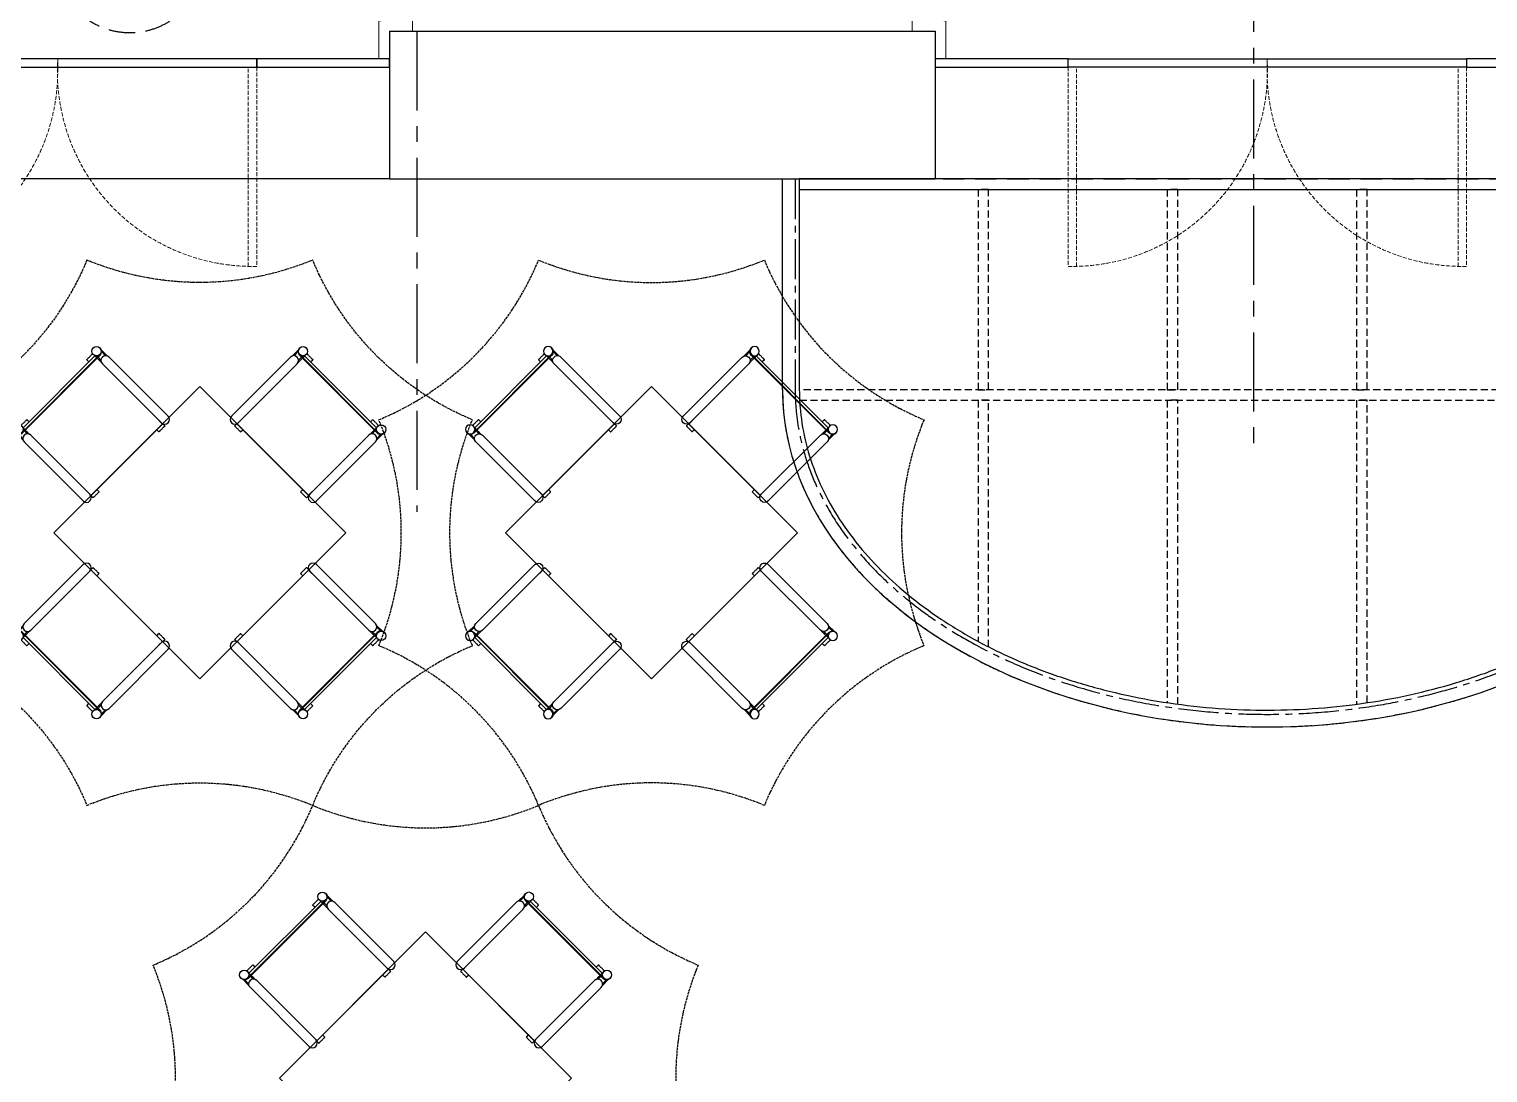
# Model space of a CAD drawing. Header units: millimetres. Extents: x -6033 to 120673, y -4970 to 90533.
# Drawn here: x 51540 to 58461, y 57560 to 62510 of the extents above; entities that cross this region are included whole.
import ezdxf
from ezdxf.enums import TextEntityAlignment as Align

# ---------------------------------------------------------------- set-up
doc = ezdxf.new("R2010")
doc.units = ezdxf.units.MM
for name, pattern in [('I-AR$0$ACAD_ISO02W100', [15, 12, -3]), ('I-AR$0$CENTER', [2, 1.25, -0.25, 0.25, -0.25]), ('I-AR$0$DASH', [0.35, 0.25, -0.1]), ('I-CEILING$0$D04-03 - PANTRY CABINET DETAIL 1$0$ACM-G-CENTER2', [28.575, 19.05, -3.175, 3.175, -3.175]), ('I-CEILING$0$DASHED', [0.75, 0.5, -0.25]), ('I-PLAN$0$CENTER', [2, 1.25, -0.25, 0.25, -0.25]), ('I-PLAN$0$DASH', [0.35, 0.25, -0.1]), ('I-PLAN$0$DASHED', [19.05, 12.7, -6.35])]:
    doc.linetypes.add(name, pattern=pattern)
for name, color, linetype, lineweight in [('I-AR$0$A-Doors', 1, 'Continuous', 13), ('I-AR$0$GZET_COL_GRID_1-200_轴线', 8, 'I-AR$0$CENTER', 25), ('I-AR$0$I-SCOPE', 252, 'Continuous', 35), ('I-PLAN$0$I-PL-WALL-FHINISH', 73, 'Continuous', 13)]:
    doc.layers.add(name, color=color, linetype=linetype, lineweight=lineweight)
for name, color, linetype in [('I-AR$0$D-BASE-WALL', 4, 'Continuous'), ('I-AR$0$FF-活动家具', 1, 'Continuous'), ('I-AR$0$I—平面—门', 1, 'Continuous'), ('I-AR$0$L-ELEV-MARK', 253, 'Continuous'), ('I-CEILING$0$0-LIGHT-RC', 1, 'Continuous'), ('I-CEILING$0$I-FC', 2, 'Continuous'), ('I-CEILING$0$I-RCP', 2, 'Continuous'), ('I-CEILING$0$I-RCP-AIR', 64, 'Continuous'), ('I-PLAN$0$A-天花投影线', 61, 'Continuous'), ('I-PLAN$0$I-GRID', 252, 'I-PLAN$0$CENTER'), ('I-PLAN$0$I-PL-FURN', 1, 'I-PLAN$0$DASH')]:
    doc.layers.add(name, color=color, linetype=linetype)
doc.styles.add('I-CEILING$0$黑体', font='simhei.ttf', dxfattribs={"height": 600})

# ---------------------------------------------------------------- blocks, each defined once
blk = doc.blocks.new('I-AR$0$A$C5e96f56e')
at = {"layer": 'I-AR$0$L-ELEV-MARK', "color": 252, "linetype": 'I-AR$0$ACAD_ISO02W100'}
for centre, start, end in [((-989.9, 2389.9), 270, 315), ((989.9, 2389.9), 225, 270), ((-2389.9, 989.9), 315, 0), ((2389.9, 989.9), 180, 225), ((-2389.9, -989.9), 0, 45), ((2389.9, -989.9), 135, 180), ((-989.9, -2389.9), 45, 90), ((989.9, -2389.9), 90, 135)]:
    blk.add_arc(centre, 1400, start, end, dxfattribs=at)
blk = doc.blocks.new('I-AR$0$SGDFHGDH')
at = {"layer": 'I-AR$0$FF-活动家具', "lineweight": -3}
for p, q in [((270446.6, 260242.4), (270446.6, 260201.1)), ((270451.6, 260207.6), (270451.6, 260234.8)), ((270481.6, 260230.2), (270481.6, 260236.1)), ((270487.9, 260246.6), (270487.9, 260241.9)), ((270969.8, 260241.9), (270487.9, 260241.9)), ((270487.9, 260241.9), (270487.9, 260230.2)), ((270527.9, 260241.9), (270527.9, 260256.9)), ((270929.8, 260256.9), (270929.8, 260241.9)), ((270969.8, 260241.9), (270969.8, 260246.9)), ((270969.8, 260241.9), (270969.8, 260230.2)), ((270976.1, 260230.2), (270976.1, 260236.2)), ((271006.1, 260207.6), (271006.1, 260234.8)), ((271011.1, 260201.1), (271011.1, 260242.4)), ((270444.1, 259794.8), (270444.1, 260190.8)), ((270481.6, 260207.6), (270481.6, 260227.2)), ((270487.9, 260227.2), (270487.9, 260198.1)), ((270487.9, 260218.9), (270487.9, 260198.1)), ((270489.1, 260190.8), (270489.1, 259794.8)), ((270968.6, 259794.8), (270968.6, 260190.8)), ((270969.8, 260227.2), (270969.8, 260198.1)), ((270969.8, 260198.1), (270969.8, 260218.9)), ((270976.1, 260207.6), (270976.1, 260227.2)), ((270991.2, 260230.2), (270991.2, 260230.2)), ((271013.6, 260190.8), (271013.6, 259794.8)), ((271218.9, 259787.3), (270238.9, 259787.3)), ((270238.9, 259787.3), (270238.9, 258807.3)), ((270487.9, 259787.3), (270487.9, 259772.3)), ((270487.9, 259787.3), (270969.8, 259787.3)), ((270527.9, 259772.3), (270527.9, 259787.3)), ((270929.8, 259787.3), (270929.8, 259772.3)), ((270967.8, 259787.3), (270967.8, 259810.6)), ((270969.8, 259772.3), (270969.8, 259787.5)), ((271218.9, 258807.3), (271218.9, 259787.3)), ((269783.8, 259579.6), (269825.1, 259579.6)), ((269796, 259544.6), (269790.1, 259544.6)), ((269818.6, 259574.6), (269791.3, 259574.6)), ((269818.6, 259544.6), (269799, 259544.6)), ((270231.4, 259582.1), (269835.4, 259582.1)), ((271226.4, 259582.1), (271622.4, 259582.1)), ((271673.9, 259579.6), (271632.7, 259579.6)), ((271639.1, 259574.6), (271666.4, 259574.6)), ((271639.1, 259544.6), (271658.7, 259544.6)), ((271661.7, 259544.6), (271667.6, 259544.6)), ((269784.3, 259498.3), (269769.3, 259498.3)), ((269779.6, 259538.3), (269784.3, 259538.3)), ((269784.3, 259538.3), (269796, 259538.3)), ((269784.3, 259056.3), (269784.3, 259538.3)), ((269799, 259538.3), (269828.1, 259538.3)), ((269807.3, 259538.3), (269828.1, 259538.3)), ((269835.4, 259537.1), (270231.4, 259537.1)), ((270238.9, 259538.3), (270238.9, 259056.3)), ((270238.9, 259538.3), (270253.9, 259538.3)), ((270253.9, 259498.3), (270238.9, 259498.3)), ((271218.9, 259538.3), (271203.9, 259538.3)), ((271203.9, 259498.3), (271218.9, 259498.3)), ((271218.9, 259538.3), (271218.9, 259056.3)), ((271622.4, 259537.1), (271226.4, 259537.1)), ((271650.4, 259538.3), (271629.6, 259538.3)), ((271658.7, 259538.3), (271629.6, 259538.3)), ((271673.4, 259538.3), (271661.7, 259538.3)), ((271678.2, 259538.3), (271673.4, 259538.3)), ((271673.4, 259056.3), (271673.4, 259538.3)), ((271673.4, 259498.3), (271688.4, 259498.3)), ((269769.3, 259096.3), (269784.3, 259096.3)), ((269784.3, 259056.3), (269779.3, 259056.3)), ((269784.3, 259056.3), (269796, 259056.3)), ((269799, 259056.3), (269828.1, 259056.3)), ((269828.1, 259056.3), (269807.3, 259056.3)), ((270231.4, 259057.5), (269835.4, 259057.5)), ((270238.9, 259058.3), (270215.6, 259058.3)), ((270253.9, 259056.3), (270238.6, 259056.3)), ((270238.9, 259096.3), (270253.9, 259096.3)), ((271218.9, 259096.3), (271203.9, 259096.3)), ((271203.9, 259056.3), (271219.1, 259056.3)), ((271218.9, 259058.3), (271242.2, 259058.3)), ((271226.4, 259057.5), (271622.4, 259057.5)), ((271629.6, 259056.3), (271650.4, 259056.3)), ((271658.7, 259056.3), (271629.6, 259056.3)), ((271673.4, 259056.3), (271661.7, 259056.3)), ((271688.4, 259096.3), (271673.4, 259096.3)), ((271673.4, 259056.3), (271678.4, 259056.3)), ((269825.1, 259015), (269783.8, 259015)), ((269796, 259050), (269790, 259050)), ((269818.6, 259020), (269791.3, 259020)), ((269796, 259035), (269796, 259035)), ((269818.6, 259050), (269799, 259050)), ((269835.4, 259012.5), (270231.4, 259012.5)), ((271622.4, 259012.5), (271226.4, 259012.5)), ((271632.7, 259015), (271673.9, 259015)), ((271639.1, 259050), (271658.7, 259050)), ((271639.1, 259020), (271666.4, 259020)), ((271661.7, 259050), (271667.7, 259050)), ((271661.7, 259035), (271661.7, 259035)), ((270238.9, 258807.3), (271218.9, 258807.3)), ((270444.1, 258799.8), (270444.1, 258403.8)), ((270487.9, 258807.3), (270487.9, 258822.3)), ((270487.9, 258807.3), (270969.8, 258807.3)), ((270489.1, 258403.8), (270489.1, 258799.8)), ((270527.9, 258822.3), (270527.9, 258807.3)), ((270929.8, 258807.3), (270929.8, 258822.3)), ((270967.8, 258807.3), (270967.8, 258784)), ((270968.6, 258799.8), (270968.6, 258403.8)), ((270969.8, 258822.3), (270969.8, 258807.1)), ((271013.6, 258403.8), (271013.6, 258799.8)), ((270446.6, 258352.3), (270446.6, 258393.5)), ((270451.6, 258387.1), (270451.6, 258359.8)), ((270481.6, 258387.1), (270481.6, 258367.4)), ((270481.6, 258364.5), (270481.6, 258358.6)), ((270487.9, 258367.4), (270487.9, 258396.6)), ((270487.9, 258375.8), (270487.9, 258396.6)), ((270487.9, 258352.8), (270487.9, 258364.5)), ((270969.8, 258367.4), (270969.8, 258396.6)), ((270969.8, 258396.6), (270969.8, 258375.8)), ((270969.8, 258352.8), (270969.8, 258364.4)), ((270976.1, 258387.1), (270976.1, 258367.4)), ((270976.1, 258364.4), (270976.1, 258358.5)), ((270991.2, 258364.4), (270991.2, 258364.4)), ((271006.1, 258387.1), (271006.1, 258359.8)), ((271011.1, 258393.5), (271011.1, 258352.3)), ((270969.8, 258352.8), (270487.9, 258352.8)), ((270487.9, 258348), (270487.9, 258352.8)), ((270527.9, 258352.8), (270527.9, 258337.8)), ((270929.8, 258337.8), (270929.8, 258352.8)), ((270969.8, 258352.8), (270969.8, 258347.8))]:
    blk.add_line(p, q, dxfattribs=at)
at = {"layer": 'I-AR$0$FF-活动家具', "color": 8, "lineweight": -3}
for p, q in [((270466.6, 260230.2), (270991.2, 260230.2)), ((270469.6, 260227.2), (270988.2, 260227.2)), ((269796, 259559.6), (269796, 259035)), ((269799, 259556.6), (269799, 259038)), ((271658.7, 259556.6), (271658.7, 259038)), ((271661.7, 259559.6), (271661.7, 259035)), ((270466.6, 258364.5), (270991.2, 258364.4)), ((270469.6, 258367.4), (270988.2, 258367.4))]:
    blk.add_line(p, q, dxfattribs=at)
at = {"layer": 'I-AR$0$FF-活动家具', "lineweight": -3, "flags": 128}
for points in [[(270488.1, 260256.9), (270488.1, 260256.9), (270488.7, 260256.9), (270489.6, 260256.9), (270490.9, 260256.9), (270492.4, 260256.9), (270494.2, 260256.9), (270496.3, 260256.9), (270498.6, 260256.9), (270501, 260256.9), (270503.6, 260256.9), (270506.2, 260256.9), (270508.9, 260256.9), (270511.5, 260256.9), (270514.1, 260256.9), (270516.6, 260256.9), (270518.9, 260256.9), (270521.1, 260256.9), (270522.9, 260256.9), (270524.6, 260256.9), (270525.9, 260256.9), (270526.9, 260256.9), (270527.5, 260256.9), (270527.9, 260256.9), (270527.9, 260256.9)], [(270929.8, 260256.9), (270930, 260256.9), (270930.5, 260256.9), (270931.3, 260256.9), (270932.5, 260256.9), (270933.9, 260256.9), (270935.7, 260256.9), (270937.7, 260256.9), (270939.9, 260256.9), (270942.3, 260256.9), (270944.9, 260256.9), (270947.5, 260256.9), (270950.2, 260256.9), (270952.8, 260256.9), (270955.4, 260256.9), (270957.9, 260256.9), (270960.3, 260256.9), (270962.5, 260256.9), (270964.4, 260256.9), (270966.1, 260256.9), (270967.5, 260256.9), (270968.6, 260256.9), (270969.4, 260256.9), (270969.6, 260256.9)], [(270527.9, 259772.3), (270527.7, 259772.3), (270527.3, 259772.3), (270526.4, 259772.3), (270525.3, 259772.3), (270523.8, 259772.3), (270522, 259772.3), (270520, 259772.3), (270517.8, 259772.3), (270515.4, 259772.3), (270512.9, 259772.3), (270510.2, 259772.3), (270507.6, 259772.3), (270504.9, 259772.3), (270502.3, 259772.3), (270499.8, 259772.3), (270497.4, 259772.3), (270495.2, 259772.3), (270493.3, 259772.3), (270491.6, 259772.3), (270490.2, 259772.3), (270489.1, 259772.3), (270488.3, 259772.3), (270487.9, 259772.3), (270487.9, 259772.3)], [(270969.8, 259772.3), (270969.8, 259772.3), (270969.6, 259772.3), (270969, 259772.3), (270968.1, 259772.3), (270966.9, 259772.3), (270965.3, 259772.3), (270963.5, 259772.3), (270961.4, 259772.3), (270959.1, 259772.3), (270956.7, 259772.3), (270954.1, 259772.3), (270951.5, 259772.3), (270948.8, 259772.3), (270946.2, 259772.3), (270943.6, 259772.3), (270941.1, 259772.3), (270938.8, 259772.3), (270936.7, 259772.3), (270934.8, 259772.3), (270933.2, 259772.3), (270931.8, 259772.3), (270930.8, 259772.3), (270930.2, 259772.3), (270929.9, 259772.3), (270929.8, 259772.3)], [(271203.9, 259498.3), (271203.9, 259498.4), (271203.9, 259498.9), (271203.9, 259499.8), (271203.9, 259500.9), (271203.9, 259502.4), (271203.9, 259504.1), (271203.9, 259506.2), (271203.9, 259508.4), (271203.9, 259510.8), (271203.9, 259513.3), (271203.9, 259516), (271203.9, 259518.6), (271203.9, 259521.3), (271203.9, 259523.9), (271203.9, 259526.4), (271203.9, 259528.8), (271203.9, 259530.9), (271203.9, 259532.9), (271203.9, 259534.6), (271203.9, 259536), (271203.9, 259537.1), (271203.9, 259537.8), (271203.9, 259538.2), (271203.9, 259538.3)], [(271688.4, 259538.1), (271688.4, 259538.1), (271688.4, 259537.5), (271688.4, 259536.6), (271688.4, 259535.3), (271688.4, 259533.8), (271688.4, 259532), (271688.4, 259529.9), (271688.4, 259527.6), (271688.4, 259525.2), (271688.4, 259522.6), (271688.4, 259520), (271688.4, 259517.3), (271688.4, 259514.6), (271688.4, 259512), (271688.4, 259509.6), (271688.4, 259507.2), (271688.4, 259505.1), (271688.4, 259503.2), (271688.4, 259501.6), (271688.4, 259500.3), (271688.4, 259499.3), (271688.4, 259498.6), (271688.4, 259498.3), (271688.4, 259498.3)], [(271203.9, 259056.3), (271203.9, 259056.3), (271203.9, 259056.6), (271203.9, 259057.1), (271203.9, 259058.1), (271203.9, 259059.3), (271203.9, 259060.9), (271203.9, 259062.7), (271203.9, 259064.8), (271203.9, 259067), (271203.9, 259069.5), (271203.9, 259072), (271203.9, 259074.7), (271203.9, 259077.4), (271203.9, 259080), (271203.9, 259082.6), (271203.9, 259085.1), (271203.9, 259087.4), (271203.9, 259089.5), (271203.9, 259091.4), (271203.9, 259093), (271203.9, 259094.3), (271203.9, 259095.3), (271203.9, 259096), (271203.9, 259096.3), (271203.9, 259096.3)], [(271688.4, 259096.3), (271688.4, 259096.2), (271688.4, 259095.7), (271688.4, 259094.9), (271688.4, 259093.7), (271688.4, 259092.3), (271688.4, 259090.5), (271688.4, 259088.5), (271688.4, 259086.3), (271688.4, 259083.9), (271688.4, 259081.3), (271688.4, 259078.7), (271688.4, 259076), (271688.4, 259073.4), (271688.4, 259070.8), (271688.4, 259068.2), (271688.4, 259065.9), (271688.4, 259063.7), (271688.4, 259061.7), (271688.4, 259060.1), (271688.4, 259058.7), (271688.4, 259057.6), (271688.4, 259056.8), (271688.4, 259056.5)]]:
    blk.add_lwpolyline(points, dxfattribs=at)
at = {"layer": 'I-AR$0$FF-活动家具', "lineweight": -3}
for points in [[(269769.3, 259538.1), (269769.3, 259538.1), (269769.3, 259537.5), (269769.3, 259536.6), (269769.3, 259535.3), (269769.3, 259533.8), (269769.3, 259532), (269769.3, 259529.9), (269769.3, 259527.6), (269769.3, 259525.2), (269769.3, 259522.6), (269769.3, 259520), (269769.3, 259517.3), (269769.3, 259514.6), (269769.3, 259512), (269769.3, 259509.6), (269769.3, 259507.2), (269769.3, 259505.1), (269769.3, 259503.2), (269769.3, 259501.6), (269769.3, 259500.3), (269769.3, 259499.3), (269769.3, 259498.6), (269769.3, 259498.3), (269769.3, 259498.3)], [(270253.9, 259498.3), (270253.9, 259498.4), (270253.9, 259498.9), (270253.9, 259499.8), (270253.9, 259500.9), (270253.9, 259502.4), (270253.9, 259504.1), (270253.9, 259506.2), (270253.9, 259508.4), (270253.9, 259510.8), (270253.9, 259513.3), (270253.9, 259516), (270253.9, 259518.6), (270253.9, 259521.3), (270253.9, 259523.9), (270253.9, 259526.4), (270253.9, 259528.8), (270253.9, 259530.9), (270253.9, 259532.9), (270253.9, 259534.6), (270253.9, 259536), (270253.9, 259537.1), (270253.9, 259537.8), (270253.9, 259538.2), (270253.9, 259538.3)], [(269769.3, 259096.3), (269769.3, 259096.2), (269769.3, 259095.7), (269769.3, 259094.9), (269769.3, 259093.7), (269769.3, 259092.3), (269769.3, 259090.5), (269769.3, 259088.5), (269769.3, 259086.3), (269769.3, 259083.9), (269769.3, 259081.3), (269769.3, 259078.7), (269769.3, 259076), (269769.3, 259073.4), (269769.3, 259070.8), (269769.3, 259068.2), (269769.3, 259065.9), (269769.3, 259063.7), (269769.3, 259061.7), (269769.3, 259060.1), (269769.3, 259058.7), (269769.3, 259057.6), (269769.3, 259056.8), (269769.3, 259056.5)], [(270253.9, 259056.3), (270253.9, 259056.3), (270253.9, 259056.6), (270253.9, 259057.1), (270253.9, 259058.1), (270253.9, 259059.3), (270253.9, 259060.9), (270253.9, 259062.7), (270253.9, 259064.8), (270253.9, 259067), (270253.9, 259069.5), (270253.9, 259072), (270253.9, 259074.7), (270253.9, 259077.4), (270253.9, 259080), (270253.9, 259082.6), (270253.9, 259085.1), (270253.9, 259087.4), (270253.9, 259089.5), (270253.9, 259091.4), (270253.9, 259093), (270253.9, 259094.3), (270253.9, 259095.3), (270253.9, 259096), (270253.9, 259096.3), (270253.9, 259096.3)], [(270527.9, 258822.3), (270527.7, 258822.3), (270527.3, 258822.3), (270526.4, 258822.3), (270525.3, 258822.3), (270523.8, 258822.3), (270522, 258822.3), (270520, 258822.3), (270517.8, 258822.3), (270515.4, 258822.3), (270512.9, 258822.3), (270510.2, 258822.3), (270507.6, 258822.3), (270504.9, 258822.3), (270502.3, 258822.3), (270499.8, 258822.3), (270497.4, 258822.3), (270495.2, 258822.3), (270493.3, 258822.3), (270491.6, 258822.3), (270490.2, 258822.3), (270489.1, 258822.3), (270488.3, 258822.3), (270487.9, 258822.3), (270487.9, 258822.3)], [(270969.8, 258822.3), (270969.8, 258822.3), (270969.6, 258822.3), (270969, 258822.3), (270968.1, 258822.3), (270966.9, 258822.3), (270965.3, 258822.3), (270963.5, 258822.3), (270961.4, 258822.3), (270959.1, 258822.3), (270956.7, 258822.3), (270954.1, 258822.3), (270951.5, 258822.3), (270948.8, 258822.3), (270946.2, 258822.3), (270943.6, 258822.3), (270941.1, 258822.3), (270938.8, 258822.3), (270936.7, 258822.3), (270934.8, 258822.3), (270933.2, 258822.3), (270931.8, 258822.3), (270930.8, 258822.3), (270930.2, 258822.3), (270929.9, 258822.3), (270929.8, 258822.3)], [(270488.1, 258337.8), (270488.1, 258337.8), (270488.7, 258337.8), (270489.6, 258337.8), (270490.9, 258337.8), (270492.4, 258337.8), (270494.2, 258337.8), (270496.3, 258337.8), (270498.6, 258337.8), (270501, 258337.8), (270503.6, 258337.8), (270506.2, 258337.8), (270508.9, 258337.8), (270511.5, 258337.8), (270514.1, 258337.8), (270516.6, 258337.8), (270518.9, 258337.8), (270521.1, 258337.8), (270522.9, 258337.8), (270524.6, 258337.8), (270525.9, 258337.8), (270526.9, 258337.8), (270527.5, 258337.8), (270527.9, 258337.8), (270527.9, 258337.8)], [(270929.8, 258337.8), (270930, 258337.8), (270930.5, 258337.8), (270931.3, 258337.8), (270932.5, 258337.8), (270933.9, 258337.8), (270935.7, 258337.8), (270937.7, 258337.8), (270939.9, 258337.8), (270942.3, 258337.8), (270944.9, 258337.8), (270947.5, 258337.8), (270950.2, 258337.8), (270952.8, 258337.8), (270955.4, 258337.8), (270957.9, 258337.8), (270960.3, 258337.8), (270962.5, 258337.8), (270964.4, 258337.8), (270966.1, 258337.8), (270967.5, 258337.8), (270968.6, 258337.8), (270969.4, 258337.8), (270969.6, 258337.8)]]:
    blk.add_lwpolyline(points, dxfattribs=at)
for centre in [(270466.6, 260252.2), (270991.2, 260252.2), (269774, 259559.6), (271683.7, 259559.6), (269774, 259035), (271683.7, 259035), (270466.6, 258342.5), (270991.2, 258342.5)]:
    blk.add_circle(centre, 22, dxfattribs=at)
for centre, radius, start, end in [((270469.6, 260252.2), 25, 180, 269.99965), ((270988.2, 260252.2), 25, 270.00035, 0), ((270466.6, 260190.8), 22.5, 0, 180), ((270991.1, 260190.8), 22.5, 0, 180), ((270466.6, 259794.8), 22.5, 180, 0), ((270991.1, 259794.8), 22.5, 180, 0), ((269774, 259556.6), 25, 0.00035, 90), ((269835.4, 259559.6), 22.5, 90, 270), ((270231.4, 259559.6), 22.5, 270, 90), ((271226.4, 259559.6), 22.5, 90, 270), ((271622.4, 259559.6), 22.5, 270, 90), ((271683.7, 259556.6), 25, 90, 179.99965), ((269835.4, 259035), 22.5, 90, 270), ((270231.4, 259035), 22.5, 270, 90), ((271226.4, 259035), 22.5, 90, 270), ((271622.4, 259035), 22.5, 270, 90), ((269774, 259038), 25, 270, 359.99965), ((271683.7, 259038), 25, 180.00035, 270), ((270466.6, 258799.8), 22.5, 0, 180), ((270991.1, 258799.8), 22.5, 0, 180), ((270466.6, 258403.8), 22.5, 180, 0), ((270469.6, 258342.5), 25, 90.00035, 180), ((270991.1, 258403.8), 22.5, 180, 0), ((270988.2, 258342.5), 25, 0, 89.99965)]:
    blk.add_arc(centre, radius, start, end, dxfattribs=at)
blk = doc.blocks.new('I-AR$0$海龙_1211170131')
at = {"layer": 'I-AR$0$GZET_COL_GRID_1-200_轴线', "ltscale": 300}
blk.add_line((53155, 86275), (53155, 59995), dxfattribs=at)
blk = doc.blocks.new('I-AR')
at = {"layer": 'I-AR$0$I-SCOPE'}
h = blk.add_hatch(dxfattribs=at)
h.set_pattern_fill('ANSI31', color=256, scale=200)
h.paths.add_polyline_path([(63300, 72640), (66630, 72640), (66630, 70889.4), (90600, 70890), (90600, 66390), (96650, 66390), (96650, 24876.4), (18340, 24876.4), (18340, 66390), (48090, 66390), (48090, 72640), (51400, 72640), (51400, 72649.9), (52869.5, 72649.9), (52869.5, 72640), (55240, 72640), (55240, 72790), (59460, 72790), (59460, 72640), (61830.5, 72640), (61830.5, 72649.9), (63300, 72649.9)], flags=16)
h.paths.add_polyline_path([(7330, 0), (7330, -1770), (11180, -1770), (11180, 0), (18450, 0), (18450, 2900), (27550, 2900), (27550, 18090), (37037.3, 18090), (37037.3, 17350), (96200, 17350), (96200, 18120), (114640, 18120), (114640, 84500), (0, 84500), (0, 0)])
at = {"layer": 'I-AR$0$A-Doors'}
for points in [[(50730, 62330), (51676.1, 62330), (51676.1, 62370), (50730, 62370)], [(51676.1, 62330), (52620, 62330), (52620, 62370), (51676.1, 62370)], [(56470, 62330), (57415, 62330), (57415, 62370), (56470, 62370)], [(58360, 62330), (57415, 62330), (57415, 62370), (58360, 62370)]]:
    blk.add_lwpolyline(points, close=True, dxfattribs=at)
at = {"layer": 'I-AR$0$A-Doors', "color": 252, "linetype": 'I-AR$0$DASH', "ltscale": 75}
for points in [[(52620, 62330), (52620, 61385), (52580, 61385), (52580, 62330)], [(56470, 62330), (56470, 61385), (56510, 61385), (56510, 62330)], [(58360, 62330), (58360, 61385), (58320, 61385), (58320, 62330)]]:
    blk.add_lwpolyline(points, close=True, dxfattribs=at)
for centre, start, end in [((50750, 62310.6), 268.7622, 2.43767), ((52600, 62310.6), 177.56233, 271.2378), ((56490, 62310.6), 268.7622, 2.43767), ((58340, 62310.6), 177.56233, 271.2378)]:
    blk.add_arc(centre, 925.8, start, end, dxfattribs=at)
at = {"layer": 'I-AR$0$D-BASE-WALL'}
for p, q in [((53250, 62500), (55840, 62500)), ((53250, 62500), (53250, 61800)), ((55840, 62500), (55840, 61800)), ((53250, 61800), (55840, 61800))]:
    blk.add_line(p, q, dxfattribs=at)
at = {"layer": 'I-AR$0$I—平面—门'}
for points in [[(52620, 62330), (53250, 62330), (53250, 62370), (52620, 62370)], [(55840, 62330), (56470, 62330), (56470, 62370), (55840, 62370)], [(58360, 62330), (58990, 62330), (58990, 62370), (58360, 62370)]]:
    blk.add_lwpolyline(points, close=True, dxfattribs=at)
at = {"layer": 'I-AR$0$FF-活动家具', "lineweight": -3}
for p, rotation in [((44266.7, -314663.5), 45.00000000000001), ((61504.8, 432319.8), 225.0000000000001)]:
    blk.add_blockref('I-AR$0$SGDFHGDH', p, dxfattribs=dict(at, rotation=rotation))
at = {"layer": 'I-AR$0$FF-活动家具', "lineweight": -3, "xscale": -1, "rotation": 315}
blk.add_blockref('I-AR$0$SGDFHGDH', (62576.4, -314663.5), dxfattribs=at)
at = {"layer": 'I-AR$0$GZET_COL_GRID_1-200_轴线'}
blk.add_blockref('I-AR$0$海龙_1211170131', (225, 225), dxfattribs=at)
at = {"layer": 'I-AR$0$L-ELEV-MARK', "xscale": -1, "rotation": 202.4999999999999}
blk.add_blockref('I-AR$0$A$C5e96f56e', (52350, 60121.6), dxfattribs=at)
at = {"layer": 'I-AR$0$L-ELEV-MARK', "rotation": 157.5}
for p in [(54493, 60121.6), (53421.5, 57534.7)]:
    blk.add_blockref('I-AR$0$A$C5e96f56e', p, dxfattribs=at)
blk = doc.blocks.new('I-PLAN')
at = {"layer": 'I-PLAN$0$A-天花投影线', "linetype": 'I-PLAN$0$DASHED', "ltscale": 8}
blk.add_lwpolyline([(55114.7, 60800), (55114.7, 61800), (59714.7, 61800), (59714.7, 60800)], dxfattribs=at)
blk.add_ellipse((57414.7, 60800, 0), major_axis=(-2300, 0), ratio=0.695656, start_param=0, end_param=3.141593, dxfattribs=at)
at = {"layer": 'I-PLAN$0$I-GRID', "ltscale": 300}
blk.add_lwpolyline([(57350, 74271.9), (57350, 60523.9)], dxfattribs=at)
at = {"layer": 'I-PLAN$0$I-PL-FURN', "ltscale": 500}
blk.add_circle((52018.2, 62842.3), 350, dxfattribs=at)
at = {"layer": 'I-PLAN$0$I-PL-WALL-FHINISH'}
for points in [[(53360, 62500.1), (53360, 62580.1), (53303, 62580.1, -0.37825), (53298.2, 62577.1, 0.623496), (53293.5, 62575.1, 0.284819), (53269.6, 62575.1, 0.636149), (53262.5, 62577.1, 0.282378), (53250.2, 62576.6, -0.186128), (53221.9, 62568, 0.824383), (53216, 62567), (53213.6, 62567, -0.262247), (53210, 62564), (53210, 62550), (53200, 62550), (53200, 62370)], [(55730, 62500.1), (55730, 62580.1), (55787, 62580.1, 0.37825), (55791.8, 62577.1, -0.623496), (55796.5, 62575.1, -0.284819), (55820.4, 62575.1, -0.636149), (55827.5, 62577.1, -0.282378), (55839.8, 62576.6, 0.186128), (55868.1, 62568, -0.824383), (55874, 62567), (55876.4, 62567, 0.262247), (55880, 62564), (55880, 62550), (55890, 62550), (55890, 62370)]]:
    blk.add_lwpolyline(points, format="xyb", dxfattribs=at)
blk = doc.blocks.new('I-CEILING')
at = {"layer": 'I-CEILING$0$0-LIGHT-RC', "linetype": 'I-CEILING$0$D04-03 - PANTRY CABINET DETAIL 1$0$ACM-G-CENTER2', "ltscale": 10}
blk.add_lwpolyline([(55174.7, 61800), (55174.7, 60800)], dxfattribs=at)
blk.add_open_spline([(55174.7, 60800), (55174.7, 60766.5), (55176.3, 60733), (55185.9, 60632.7), (55198.7, 60566), (55230.4, 60456.7), (55245.7, 60413.7), (55282.7, 60326.4), (55304.6, 60282.2), (55355.1, 60194), (55383.8, 60149.9), (55447.3, 60063.6), (55482, 60021.4), (55557.2, 59939.3), (55597.7, 59899.5), (55684, 59822.4), (55729.9, 59785.3), (55817.8, 59720.5), (55859.1, 59692.4), (55944.7, 59638.4), (55989.1, 59612.5), (56092.9, 59556.6), (56153.2, 59527.2), (56279.5, 59472.1), (56345.6, 59446.3), (56481.3, 59399.6), (56550.9, 59378.5), (56692.9, 59341.5), (56765.3, 59325.5), (56912, 59298.5), (56986.4, 59287.6), (57136.4, 59271.1), (57212, 59265.4), (57363.7, 59259.5), (57439.8, 59259.2), (57591.5, 59263.9), (57667.2, 59269), (57817.5, 59284.3), (57892.1, 59294.6), (58027, 59318.2), (58087.6, 59330.7), (58207.1, 59359.3), (58266, 59375.3), (58381.5, 59410.7), (58438.2, 59430), (58559.5, 59476), (58623.5, 59503.2), (58745.3, 59561), (58803.2, 59591.5), (58914.3, 59656), (58967.6, 59690.1), (59068.9, 59761.7), (59117, 59799.1), (59198.3, 59868.8), (59232.5, 59900.6), (59297.2, 59965.9), (59327.8, 59999.3), (59384.9, 60067.6), (59411.6, 60102.4), (59470.3, 60187), (59500.5, 60237.2), (59553.1, 60339.4), (59575.4, 60391.3), (59611.9, 60496.3), (59626.1, 60549.4), (59646.3, 60656.2), (59652.2, 60709.9), (59654.5, 60775.8), (59654.7, 60787.9), (59654.7, 60800)], degree=3, knots=[0, 0, 0, 0, 0.066398, 0.066398, 0.199195, 0.199195, 0.286626, 0.286626, 0.378319, 0.378319, 0.472958, 0.472958, 0.567597, 0.567597, 0.662235, 0.662235, 0.756874, 0.756874, 0.834341, 0.834341, 0.911807, 0.911807, 1.01004, 1.01004, 1.110951, 1.110951, 1.211862, 1.211862, 1.312773, 1.312773, 1.413684, 1.413684, 1.514595, 1.514595, 1.615506, 1.615506, 1.716417, 1.716417, 1.817328, 1.817328, 1.901391, 1.901391, 1.985455, 1.985455, 2.069519, 2.069519, 2.169606, 2.169606, 2.266531, 2.266531, 2.363456, 2.363456, 2.460382, 2.460382, 2.537357, 2.537357, 2.614333, 2.614333, 2.691309, 2.691309, 2.797874, 2.797874, 2.904439, 2.904439, 3.011004, 3.011004, 3.117569, 3.117569, 3.141593, 3.141593, 3.141593, 3.141593], dxfattribs=at)
at = {"layer": 'I-CEILING$0$I-FC'}
blk.add_lwpolyline([(58990, 61800), (55840, 61800)], dxfattribs=at)
at = {"layer": 'I-CEILING$0$I-RCP'}
for points in [[(52620, 62370), (50730, 62370), (50730, 62330), (52620, 62330)], [(56470, 62370), (58360, 62370), (58360, 62330), (56470, 62330)], [(55194.7, 61750), (59634.7, 61750), (59634.7, 61800), (55194.7, 61800)]]:
    blk.add_lwpolyline(points, close=True, dxfattribs=at)
for points in [[(53250, 61800), (50100, 61800)], [(55114.7, 60800), (55114.7, 61800), (55194.7, 61800), (55194.7, 60800)]]:
    blk.add_lwpolyline(points, dxfattribs=at)
at = {"layer": 'I-CEILING$0$I-RCP', "color": 8, "linetype": 'I-CEILING$0$DASHED', "ltscale": 68}
for points in [[(56042.7, 60800), (56092.7, 60800), (56092.7, 61750), (56042.7, 61750)], [(56940.7, 60800), (56990.7, 60800), (56990.7, 61750), (56940.7, 61750)], [(57838.7, 60800), (57888.7, 60800), (57888.7, 61750), (57838.7, 61750)]]:
    blk.add_lwpolyline(points, close=True, dxfattribs=at)
for points in [[(59634.7, 60800), (55194.7, 60800)], [(55195.9, 60750), (59633.5, 60750)], [(56092.7, 59580.1), (56092.7, 60750), (56042.7, 60750), (56042.7, 59606.3)], [(56990.7, 59308.1), (56990.7, 60750), (56940.7, 60750), (56940.7, 59315.2)], [(57888.7, 59315.2), (57888.7, 60750), (57838.7, 60750), (57838.7, 59308.1)]]:
    blk.add_lwpolyline(points, dxfattribs=at)
at = {"layer": 'I-CEILING$0$I-RCP'}
blk.add_ellipse((57414.7, 60800, 0), major_axis=(-2300, 0), ratio=0.695656, start_param=0, end_param=3.141593, dxfattribs=at)
blk.add_open_spline([(55194.7, 60800), (55194.7, 60766.3), (55196.4, 60732.7), (55204.8, 60646.9), (55213.8, 60594.8), (55239.9, 60491.4), (55256.9, 60440.1), (55298.7, 60338.7), (55323.5, 60288.7), (55380.8, 60190.3), (55413.2, 60142), (55485.6, 60047.8), (55525.4, 60001.9), (55612.1, 59913), (55659, 59870), (55759.2, 59787.6), (55812.6, 59748.1), (55925.3, 59673), (55984.6, 59637.5), (56108.5, 59570.9), (56173.1, 59539.9), (56306.8, 59482.6), (56376, 59456.4), (56517.9, 59409.1), (56590.8, 59388), (56739.4, 59351.4), (56815.2, 59335.7), (56968.7, 59310.2), (57046.5, 59300.2), (57203.2, 59286), (57282.1, 59281.8), (57440.1, 59279.1), (57519.2, 59280.7), (57676.7, 59289.7), (57755.1, 59297.1), (57910.3, 59317.6), (57987.1, 59330.6), (58138.1, 59362.3), (58212.4, 59381), (58357.6, 59423.5), (58428.5, 59447.4), (58566.2, 59500.3), (58632.9, 59529.2), (58761.4, 59591.7), (58823.2, 59625.2), (58941.2, 59696.5), (58997.3, 59734.3), (59103.3, 59813.5), (59153.2, 59855), (59246.2, 59941.1), (59289.2, 59985.8), (59368.2, 60077.7), (59404, 60125), (59468.2, 60221.6), (59496.5, 60271), (59545.3, 60371.1), (59565.8, 60421.9), (59599, 60524.5), (59611.7, 60576.3), (59629.1, 60680.4), (59633.8, 60732.6), (59634.7, 60789.9), (59634.7, 60795), (59634.7, 60800)], degree=3, knots=[0, 0, 0, 0, 0.068009, 0.068009, 0.173644, 0.173644, 0.279279, 0.279279, 0.384914, 0.384914, 0.490549, 0.490549, 0.596184, 0.596184, 0.701819, 0.701819, 0.807454, 0.807454, 0.913089, 0.913089, 1.018724, 1.018724, 1.124359, 1.124359, 1.229994, 1.229994, 1.335629, 1.335629, 1.441264, 1.441264, 1.5469, 1.5469, 1.652535, 1.652535, 1.75817, 1.75817, 1.863805, 1.863805, 1.96944, 1.96944, 2.075075, 2.075075, 2.18071, 2.18071, 2.286345, 2.286345, 2.39198, 2.39198, 2.497615, 2.497615, 2.60325, 2.60325, 2.708885, 2.708885, 2.81452, 2.81452, 2.920155, 2.920155, 3.02579, 3.02579, 3.131425, 3.131425, 3.141593, 3.141593, 3.141593, 3.141593], dxfattribs=at)
at = {"layer": 'I-CEILING$0$I-RCP-AIR', "style": 'I-CEILING$0$黑体'}
for tag, p in [('R', (61966.4, 71748.9)), ('R', (61966.4, 66925.2)), ('R', (51736.1, 63924.8)), ('R', (62976.1, 63924.8)), ('S', (56433.6, 63065))]:
    blk.add_attdef(tag, text='', height=100, dxfattribs=at).set_placement(p, align=Align.MIDDLE_CENTER)

msp = doc.modelspace()

# ---------------------------------------------------------------- block references
for name in ['I-AR', 'I-PLAN']:
    msp.add_blockref(name, (0, 0))

# ---------------------------------------------------------------- next in the draw order: block references
msp.add_blockref('I-CEILING', (0, 0))

doc.saveas('drawing.dxf')
